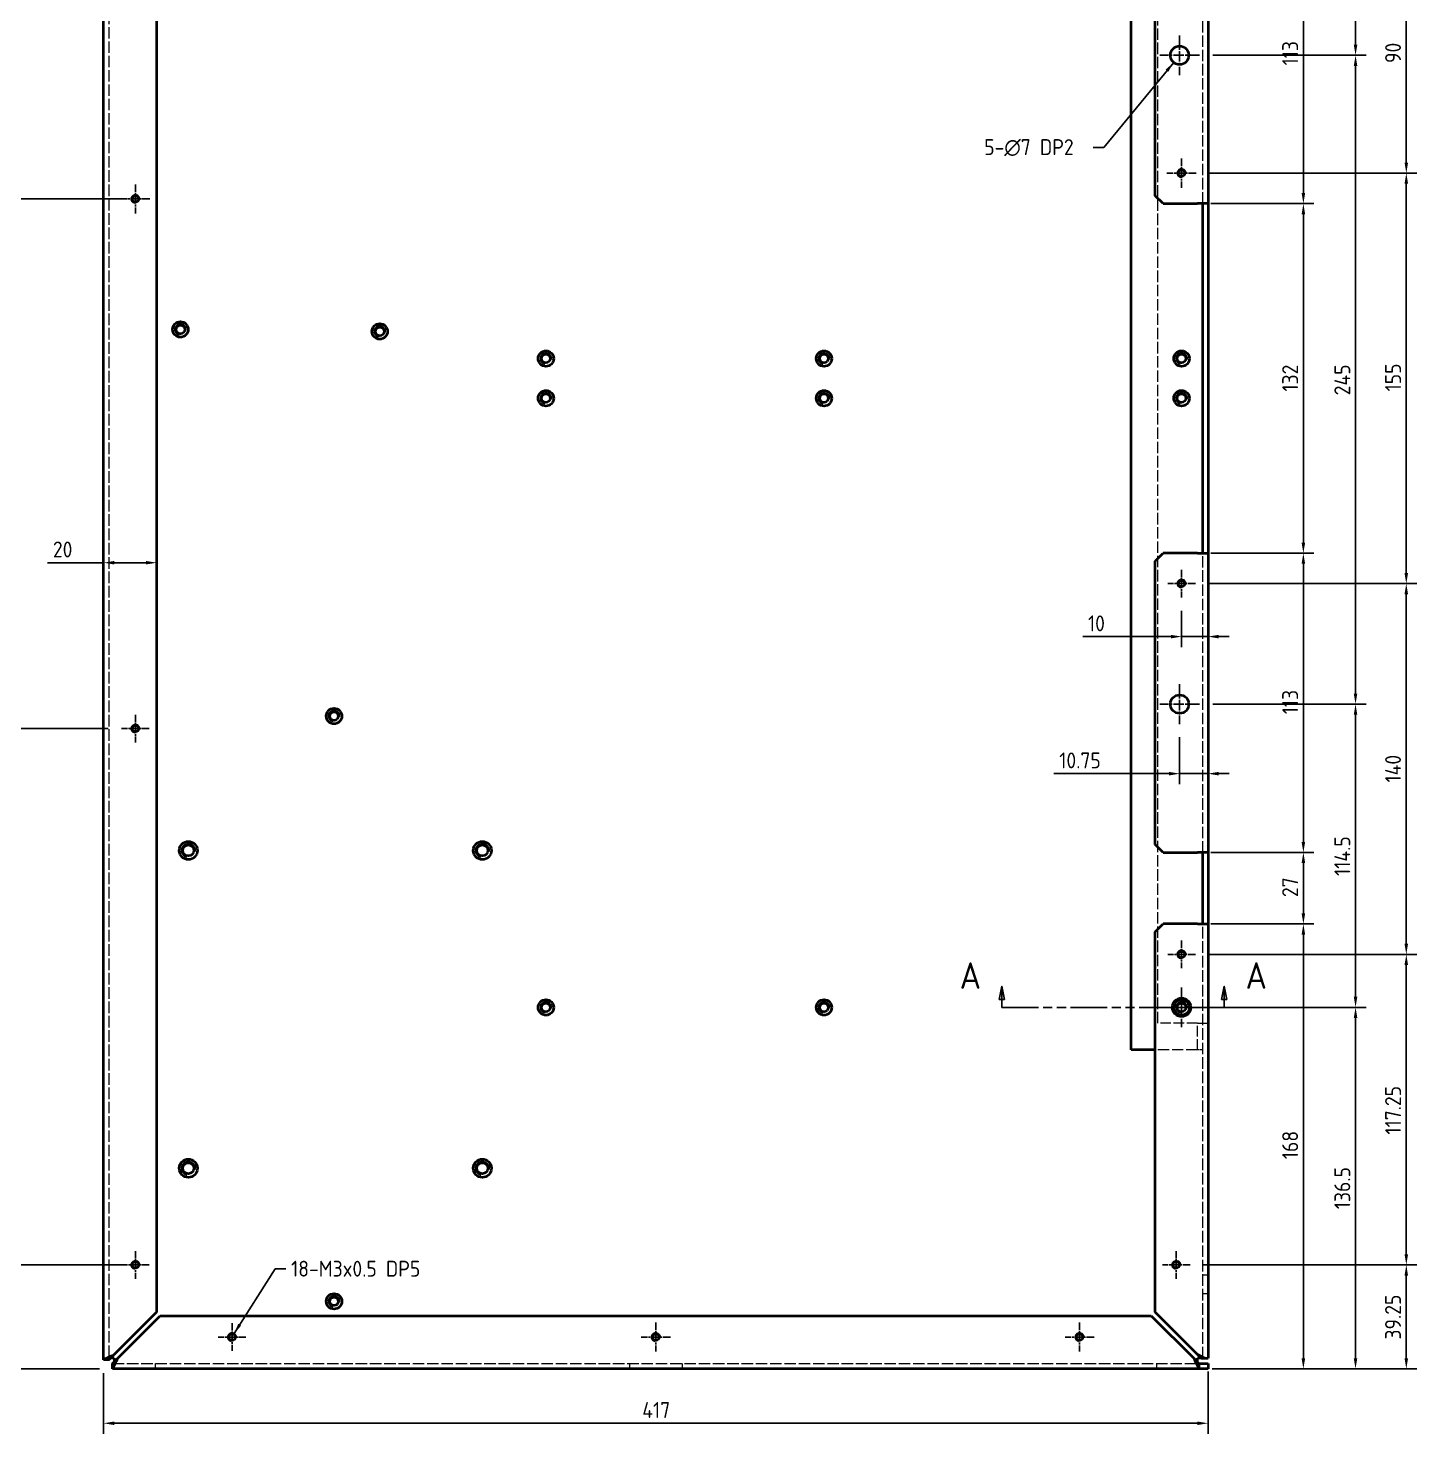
# Model space of a CAD drawing. Header units: millimetres. Extents: x 0 to 2378, y 0 to 1682.
# Drawn here: x 422 to 946, y 329 to 860 of the extents above; entities that cross this region are included whole.
import ezdxf

# ---------------------------------------------------------------- set-up
doc = ezdxf.new("R2010")
doc.units = ezdxf.units.MM
doc.header["$LTSCALE"] = 2
for name, pattern in [('CHAIN', [0.3543, 0.2362, -0.0295, 0.0591, -0.0295]), ('DASHED', [0.2067, 0.1654, -0.0413]), ('DOUBLE_DASH_CHAIN', [1.2403, 0.6614, -0.0827, 0.1654, -0.0827, 0.1654, -0.0827])]:
    doc.linetypes.add(name, pattern=pattern)
for name, color, linetype, lineweight in [('가려진 것(ISO)', 2, 'DASHED', 18), ('가시적인 것(ISO)', 3, 'Continuous', 40), ('가시적인 좁은 것(ISO)', 3, 'Continuous', 35), ('기호(ISO)', 5, 'Continuous', 25), ('단면선(ISO)', 7, 'CHAIN', 25), ('중심 표식(ISO)', 1, 'Continuous', 25), ('치수(ISO)', 2, 'Continuous', 25)]:
    doc.layers.add(name, color=color, linetype=linetype, lineweight=lineweight)
doc.styles.add('부품번호텍스트_PSTEK_POSCO', font='isocp.shx')
doc.styles.add('치수 텍스트_PSTEK_POSCO', font='isocp.shx')
doc.dimstyles.new('치수_PSTEK_POSCO', dxfattribs={"dimscale": 2, "dimtxt": 3, "dimasz": 2, "dimexe": 2, "dimexo": 2.5, "dimgap": 1, "dimtad": 1, "dimrnd": 1e-08, "dimdsep": 46, "dimtxsty": '치수 텍스트_PSTEK_POSCO', "dimcen": 0.09, "dimdle": 10, "dimclrd": 7, "dimclre": 7, "dimclrt": 2, "dimadec": 1, "dimazin": 2, "dimtfac": 1, "dimtmove": 0, "dimatfit": 3, "dimfxl": 0, "dimtolj": 1, "dimlwd": -1, "dimlwe": -1, "dimarcsym": 0})
doc.dimstyles.new('치수_PSTEK_POSCO$7', dxfattribs={"dimscale": 2, "dimtxt": 3, "dimasz": 2, "dimexe": 2, "dimexo": 2.5, "dimgap": 1, "dimtad": 1, "dimrnd": 1e-08, "dimdsep": 46, "dimtxsty": '치수 텍스트_PSTEK_POSCO', "dimcen": 0.09, "dimdle": 10, "dimclrd": 7, "dimclre": 7, "dimclrt": 2, "dimadec": 1, "dimazin": 2, "dimtfac": 1, "dimtmove": 0, "dimatfit": 3, "dimfxl": 0, "dimtolj": 1, "dimlwd": -1, "dimlwe": -1, "dimarcsym": 0})

# ---------------------------------------------------------------- blocks, each defined once
blk = doc.blocks.new('2dTransSection0')
at = {"layer": '단면선(ISO)', "linetype": 'Continuous'}
for p, q in [((394.83, 248.87), (394.33, 246.37)), ((394.83, 246.37), (394.83, 248.87)), ((395.33, 246.37), (394.83, 248.87)), ((436.8, 248.87), (436.3, 246.37)), ((436.8, 246.37), (436.8, 248.87)), ((437.3, 246.37), (436.8, 248.87)), ((394.33, 246.37), (395.33, 246.37)), ((394.83, 244.87), (394.83, 246.37)), ((394.83, 244.87), (397.93, 244.87)), ((433.69, 244.87), (436.8, 244.87)), ((436.3, 246.37), (437.3, 246.37)), ((436.8, 244.87), (436.8, 246.37))]:
    blk.add_line(p, q, dxfattribs=at)
at = {"layer": '단면선(ISO)', "linetype": 'DOUBLE_DASH_CHAIN', "ltscale": 5.222672}
blk.add_line((394.83, 244.87), (436.8, 244.87), dxfattribs=at)
at = {"layer": '단면선(ISO)', "linetype": 'Continuous', "flags": 128}
for points in [[(395.33, 246.37), (394.83, 248.87), (394.33, 246.37), (395.33, 246.37)], [(437.3, 246.37), (436.8, 248.87), (436.3, 246.37), (437.3, 246.37)]]:
    blk.add_lwpolyline(points, dxfattribs=at)
at = {"layer": '단면선(ISO)'}
for points in [[(395.33, 246.37), (394.83, 248.87), (394.33, 246.37), (395.33, 246.37)], [(437.3, 246.37), (436.8, 248.87), (436.3, 246.37), (437.3, 246.37)]]:
    blk.add_solid(points, dxfattribs=at)
at = {"layer": '단면선(ISO)', "char_height": 5, "attachment_point": 7, "style": '부품번호텍스트_PSTEK_POSCO'}
for insert in [(386.85, 248.37), (440.82, 248.37)]:
    blk.add_mtext('A', dxfattribs=dict(at, insert=insert))
blk = doc.blocks.new('*D26')
at = {"layer": 'Defpoints', "color": 0, "transparency": 16777216}
for p in [(416.75, 392.5), (462.47, 392.5), (453.88, 353.25)]:
    blk.add_point(p, dxfattribs=at)
at = {"layer": '치수(ISO)', "color": 7, "transparency": 16777216}
for p, q in [((457.47, 392.5), (412.75, 392.5)), ((416.75, 357.25), (416.75, 388.5)), ((448.88, 353.25), (412.75, 353.25))]:
    blk.add_line(p, q, dxfattribs=at)
for points in [[(416.08, 388.5), (417.42, 388.5), (416.75, 392.5)], [(416.08, 357.25), (417.42, 357.25), (416.75, 353.25)]]:
    blk.add_solid(points, dxfattribs=at)
at = {"layer": '치수(ISO)', "color": 2, "transparency": 16777216, "insert": (411.75, 364.32), "char_height": 6, "attachment_point": 4, "rotation": 90, "style": '치수 텍스트_PSTEK_POSCO'}
blk.add_mtext('\\A1;39.25', dxfattribs=at)
blk = doc.blocks.new('*D27')
at = {"layer": 'Defpoints', "color": 0, "transparency": 16777216}
for p in [(416.75, 595), (457.24, 595), (462.47, 392.5)]:
    blk.add_point(p, dxfattribs=at)
at = {"layer": '치수(ISO)', "color": 7, "transparency": 16777216}
for p, q in [((452.24, 595), (412.75, 595)), ((416.75, 396.5), (416.75, 591)), ((457.47, 392.5), (412.75, 392.5))]:
    blk.add_line(p, q, dxfattribs=at)
for points in [[(416.08, 591), (417.42, 591), (416.75, 595)], [(416.08, 396.5), (417.42, 396.5), (416.75, 392.5)]]:
    blk.add_solid(points, dxfattribs=at)
at = {"layer": '치수(ISO)', "color": 2, "transparency": 16777216, "insert": (411.75, 485.16), "char_height": 6, "attachment_point": 4, "rotation": 90, "style": '치수 텍스트_PSTEK_POSCO'}
blk.add_mtext('\\A1;202.5', dxfattribs=at)
blk = doc.blocks.new('*D28')
at = {"layer": 'Defpoints', "color": 0, "transparency": 16777216}
for p in [(416.75, 795), (462.47, 795), (457.24, 595)]:
    blk.add_point(p, dxfattribs=at)
at = {"layer": '치수(ISO)', "color": 7, "transparency": 16777216}
for p, q in [((457.47, 795), (412.75, 795)), ((416.75, 599), (416.75, 791)), ((452.24, 595), (412.75, 595))]:
    blk.add_line(p, q, dxfattribs=at)
for points in [[(416.08, 791), (417.42, 791), (416.75, 795)], [(416.08, 599), (417.42, 599), (416.75, 595)]]:
    blk.add_solid(points, dxfattribs=at)
at = {"layer": '치수(ISO)', "color": 2, "transparency": 16777216, "insert": (411.75, 689.54), "char_height": 6, "attachment_point": 4, "rotation": 90, "style": '치수 텍스트_PSTEK_POSCO'}
blk.add_mtext('\\A1;200', dxfattribs=at)
blk = doc.blocks.new('*D29')
at = {"layer": 'Defpoints', "color": 0, "transparency": 16777216}
for p in [(416.75, 995), (456.97, 995), (462.47, 795)]:
    blk.add_point(p, dxfattribs=at)
at = {"layer": '치수(ISO)', "color": 7, "transparency": 16777216}
for p, q in [((451.97, 995), (412.75, 995)), ((416.75, 799), (416.75, 991)), ((457.47, 795), (412.75, 795))]:
    blk.add_line(p, q, dxfattribs=at)
for points in [[(416.08, 991), (417.42, 991), (416.75, 995)], [(416.08, 799), (417.42, 799), (416.75, 795)]]:
    blk.add_solid(points, dxfattribs=at)
at = {"layer": '치수(ISO)', "color": 2, "transparency": 16777216, "insert": (411.75, 889.54), "char_height": 6, "attachment_point": 4, "rotation": 90, "style": '치수 텍스트_PSTEK_POSCO'}
blk.add_mtext('\\A1;200', dxfattribs=at)
blk = doc.blocks.new('*D40')
at = {"layer": 'Defpoints', "color": 0, "transparency": 16777216}
for p in [(863.47, 906.25), (903.47, 906.25), (863.47, 793.25)]:
    blk.add_point(p, dxfattribs=at)
at = {"layer": '치수(ISO)', "color": 7, "transparency": 16777216}
for p, q in [((868.47, 906.25), (907.47, 906.25)), ((903.47, 797.25), (903.47, 902.25)), ((868.47, 793.25), (907.47, 793.25))]:
    blk.add_line(p, q, dxfattribs=at)
for points in [[(902.8, 902.25), (904.14, 902.25), (903.47, 906.25)], [(902.8, 797.25), (904.14, 797.25), (903.47, 793.25)]]:
    blk.add_solid(points, dxfattribs=at)
at = {"layer": '치수(ISO)', "color": 2, "transparency": 16777216, "insert": (898.47, 845.44), "char_height": 6, "attachment_point": 4, "rotation": 90, "style": '치수 텍스트_PSTEK_POSCO'}
blk.add_mtext('\\A1;113', dxfattribs=at)
blk = doc.blocks.new('*D41')
at = {"layer": 'Defpoints', "color": 0, "transparency": 16777216}
for p in [(863.47, 793.25), (903.47, 793.25), (863.47, 661.25)]:
    blk.add_point(p, dxfattribs=at)
at = {"layer": '치수(ISO)', "color": 7, "transparency": 16777216}
for p, q in [((868.47, 793.25), (907.47, 793.25)), ((903.47, 665.25), (903.47, 789.25)), ((868.47, 661.25), (907.47, 661.25))]:
    blk.add_line(p, q, dxfattribs=at)
for points in [[(902.8, 789.25), (904.14, 789.25), (903.47, 793.25)], [(902.8, 665.25), (904.14, 665.25), (903.47, 661.25)]]:
    blk.add_solid(points, dxfattribs=at)
at = {"layer": '치수(ISO)', "color": 2, "transparency": 16777216, "insert": (898.47, 722.28), "char_height": 6, "attachment_point": 4, "rotation": 90, "style": '치수 텍스트_PSTEK_POSCO'}
blk.add_mtext('\\A1;132', dxfattribs=at)
blk = doc.blocks.new('*D42')
at = {"layer": 'Defpoints', "color": 0, "transparency": 16777216}
for p in [(863.47, 661.25), (903.47, 661.25), (863.47, 548.25)]:
    blk.add_point(p, dxfattribs=at)
at = {"layer": '치수(ISO)', "color": 7, "transparency": 16777216}
for p, q in [((868.47, 661.25), (907.47, 661.25)), ((903.47, 552.25), (903.47, 657.25)), ((868.47, 548.25), (907.47, 548.25))]:
    blk.add_line(p, q, dxfattribs=at)
for points in [[(902.8, 657.25), (904.14, 657.25), (903.47, 661.25)], [(902.8, 552.25), (904.14, 552.25), (903.47, 548.25)]]:
    blk.add_solid(points, dxfattribs=at)
at = {"layer": '치수(ISO)', "color": 2, "transparency": 16777216, "insert": (898.47, 600.44), "char_height": 6, "attachment_point": 4, "rotation": 90, "style": '치수 텍스트_PSTEK_POSCO'}
blk.add_mtext('\\A1;113', dxfattribs=at)
blk = doc.blocks.new('*D43')
at = {"layer": 'Defpoints', "color": 0, "transparency": 16777216}
for p in [(863.47, 548.25), (903.47, 548.25), (863.47, 521.25)]:
    blk.add_point(p, dxfattribs=at)
at = {"layer": '치수(ISO)', "color": 7, "transparency": 16777216}
for p, q in [((868.47, 548.25), (907.47, 548.25)), ((903.47, 525.25), (903.47, 544.25)), ((868.47, 521.25), (907.47, 521.25))]:
    blk.add_line(p, q, dxfattribs=at)
for points in [[(902.8, 544.25), (904.14, 544.25), (903.47, 548.25)], [(902.8, 525.25), (904.14, 525.25), (903.47, 521.25)]]:
    blk.add_solid(points, dxfattribs=at)
at = {"layer": '치수(ISO)', "color": 2, "transparency": 16777216, "insert": (898.47, 531.39), "char_height": 6, "attachment_point": 4, "rotation": 90, "style": '치수 텍스트_PSTEK_POSCO'}
blk.add_mtext('\\A1;27', dxfattribs=at)
blk = doc.blocks.new('*D44')
at = {"layer": 'Defpoints', "color": 0, "transparency": 16777216}
for p in [(863.47, 521.25), (903.47, 521.25), (864.06, 353.25)]:
    blk.add_point(p, dxfattribs=at)
at = {"layer": '치수(ISO)', "color": 7, "transparency": 16777216}
for p, q in [((868.47, 521.25), (907.47, 521.25)), ((903.47, 357.25), (903.47, 517.25)), ((869.06, 353.25), (907.47, 353.25))]:
    blk.add_line(p, q, dxfattribs=at)
for points in [[(902.8, 517.25), (904.14, 517.25), (903.47, 521.25)], [(902.8, 357.25), (904.14, 357.25), (903.47, 353.25)]]:
    blk.add_solid(points, dxfattribs=at)
at = {"layer": '치수(ISO)', "color": 2, "transparency": 16777216, "insert": (898.47, 432.43), "char_height": 6, "attachment_point": 4, "rotation": 90, "style": '치수 텍스트_PSTEK_POSCO'}
blk.add_mtext('\\A1;168', dxfattribs=at)
blk = doc.blocks.new('*D47')
at = {"layer": 'Defpoints', "color": 0, "transparency": 16777216}
for p in [(864.22, 1094.25), (923.17, 1094.25), (864.22, 849.25)]:
    blk.add_point(p, dxfattribs=at)
at = {"layer": '치수(ISO)', "color": 7, "transparency": 16777216}
for p, q in [((869.22, 1094.25), (927.17, 1094.25)), ((923.17, 853.25), (923.17, 1090.25)), ((869.22, 849.25), (927.17, 849.25))]:
    blk.add_line(p, q, dxfattribs=at)
for points in [[(922.5, 1090.25), (923.83, 1090.25), (923.17, 1094.25)], [(922.5, 853.25), (923.83, 853.25), (923.17, 849.25)]]:
    blk.add_solid(points, dxfattribs=at)
at = {"layer": '치수(ISO)', "color": 2, "transparency": 16777216, "insert": (918.17, 965.86), "char_height": 6, "attachment_point": 4, "rotation": 90, "style": '치수 텍스트_PSTEK_POSCO'}
blk.add_mtext('\\A1;245', dxfattribs=at)
blk = doc.blocks.new('*D48')
at = {"layer": 'Defpoints', "color": 0, "transparency": 16777216}
for p in [(864.22, 849.25), (923.17, 849.25), (864.22, 604.25)]:
    blk.add_point(p, dxfattribs=at)
at = {"layer": '치수(ISO)', "color": 7, "transparency": 16777216}
for p, q in [((869.22, 849.25), (927.17, 849.25)), ((923.17, 608.25), (923.17, 845.25)), ((869.22, 604.25), (927.17, 604.25))]:
    blk.add_line(p, q, dxfattribs=at)
for points in [[(922.5, 845.25), (923.83, 845.25), (923.17, 849.25)], [(922.5, 608.25), (923.83, 608.25), (923.17, 604.25)]]:
    blk.add_solid(points, dxfattribs=at)
at = {"layer": '치수(ISO)', "color": 2, "transparency": 16777216, "insert": (918.17, 720.86), "char_height": 6, "attachment_point": 4, "rotation": 90, "style": '치수 텍스트_PSTEK_POSCO'}
blk.add_mtext('\\A1;245', dxfattribs=at)
blk = doc.blocks.new('*D49')
at = {"layer": 'Defpoints', "color": 0, "transparency": 16777216}
for p in [(864.22, 604.25), (923.17, 604.25), (857.47, 489.75)]:
    blk.add_point(p, dxfattribs=at)
at = {"layer": '치수(ISO)', "color": 7, "transparency": 16777216}
for p, q in [((869.22, 604.25), (927.17, 604.25)), ((923.17, 493.75), (923.17, 600.25)), ((862.47, 489.75), (927.17, 489.75))]:
    blk.add_line(p, q, dxfattribs=at)
for points in [[(922.5, 600.25), (923.83, 600.25), (923.17, 604.25)], [(922.5, 493.75), (923.83, 493.75), (923.17, 489.75)]]:
    blk.add_solid(points, dxfattribs=at)
at = {"layer": '치수(ISO)', "color": 2, "transparency": 16777216, "insert": (918.17, 539.39), "char_height": 6, "attachment_point": 4, "rotation": 90, "style": '치수 텍스트_PSTEK_POSCO'}
blk.add_mtext('\\A1;114.5', dxfattribs=at)
blk = doc.blocks.new('*D50')
at = {"layer": 'Defpoints', "color": 0, "transparency": 16777216}
for p in [(857.47, 489.75), (923.17, 489.75), (864.06, 353.25)]:
    blk.add_point(p, dxfattribs=at)
at = {"layer": '치수(ISO)', "color": 7, "transparency": 16777216}
for p, q in [((862.47, 489.75), (927.17, 489.75)), ((923.17, 357.25), (923.17, 485.75)), ((869.06, 353.25), (927.17, 353.25))]:
    blk.add_line(p, q, dxfattribs=at)
for points in [[(922.5, 485.75), (923.83, 485.75), (923.17, 489.75)], [(922.5, 357.25), (923.83, 357.25), (923.17, 353.25)]]:
    blk.add_solid(points, dxfattribs=at)
at = {"layer": '치수(ISO)', "color": 2, "transparency": 16777216, "insert": (918.17, 413.55), "char_height": 6, "attachment_point": 4, "rotation": 90, "style": '치수 텍스트_PSTEK_POSCO'}
blk.add_mtext('\\A1;136.5', dxfattribs=at)
blk = doc.blocks.new('*D54')
at = {"layer": 'Defpoints', "color": 0, "transparency": 16777216}
for p in [(862.97, 894.75), (942.33, 894.75), (862.97, 804.75)]:
    blk.add_point(p, dxfattribs=at)
at = {"layer": '치수(ISO)', "color": 7, "transparency": 16777216}
for p, q in [((867.97, 894.75), (946.33, 894.75)), ((942.33, 808.75), (942.33, 890.75)), ((867.97, 804.75), (946.33, 804.75))]:
    blk.add_line(p, q, dxfattribs=at)
for points in [[(941.66, 890.75), (942.99, 890.75), (942.33, 894.75)], [(941.66, 808.75), (942.99, 808.75), (942.33, 804.75)]]:
    blk.add_solid(points, dxfattribs=at)
at = {"layer": '치수(ISO)', "color": 2, "transparency": 16777216, "insert": (937.33, 846.34), "char_height": 6, "attachment_point": 4, "rotation": 90, "style": '치수 텍스트_PSTEK_POSCO'}
blk.add_mtext('\\A1;90', dxfattribs=at)
blk = doc.blocks.new('*D55')
at = {"layer": 'Defpoints', "color": 0, "transparency": 16777216}
for p in [(862.97, 804.75), (942.33, 804.75), (862.7, 649.75)]:
    blk.add_point(p, dxfattribs=at)
at = {"layer": '치수(ISO)', "color": 7, "transparency": 16777216}
for p, q in [((867.97, 804.75), (946.33, 804.75)), ((942.33, 653.75), (942.33, 800.75)), ((867.7, 649.75), (946.33, 649.75))]:
    blk.add_line(p, q, dxfattribs=at)
for points in [[(941.66, 800.75), (942.99, 800.75), (942.33, 804.75)], [(941.66, 653.75), (942.99, 653.75), (942.33, 649.75)]]:
    blk.add_solid(points, dxfattribs=at)
at = {"layer": '치수(ISO)', "color": 2, "transparency": 16777216, "insert": (937.33, 722.34), "char_height": 6, "attachment_point": 4, "rotation": 90, "style": '치수 텍스트_PSTEK_POSCO'}
blk.add_mtext('\\A1;155', dxfattribs=at)
blk = doc.blocks.new('*D56')
at = {"layer": 'Defpoints', "color": 0, "transparency": 16777216}
for p in [(862.7, 649.75), (942.33, 649.75), (862.7, 509.75)]:
    blk.add_point(p, dxfattribs=at)
at = {"layer": '치수(ISO)', "color": 7, "transparency": 16777216}
for p, q in [((867.7, 649.75), (946.33, 649.75)), ((942.33, 513.75), (942.33, 645.75)), ((867.7, 509.75), (946.33, 509.75))]:
    blk.add_line(p, q, dxfattribs=at)
for points in [[(941.66, 645.75), (942.99, 645.75), (942.33, 649.75)], [(941.66, 513.75), (942.99, 513.75), (942.33, 509.75)]]:
    blk.add_solid(points, dxfattribs=at)
at = {"layer": '치수(ISO)', "color": 2, "transparency": 16777216, "insert": (937.33, 574.66), "char_height": 6, "attachment_point": 4, "rotation": 90, "style": '치수 텍스트_PSTEK_POSCO'}
blk.add_mtext('\\A1;140', dxfattribs=at)
blk = doc.blocks.new('*D57')
at = {"layer": 'Defpoints', "color": 0, "transparency": 16777216}
for p in [(862.7, 509.75), (942.33, 509.75), (860.7, 392.5)]:
    blk.add_point(p, dxfattribs=at)
at = {"layer": '치수(ISO)', "color": 7, "transparency": 16777216}
for p, q in [((867.7, 509.75), (946.33, 509.75)), ((942.33, 396.5), (942.33, 505.75)), ((865.7, 392.5), (946.33, 392.5))]:
    blk.add_line(p, q, dxfattribs=at)
for points in [[(941.66, 505.75), (942.99, 505.75), (942.33, 509.75)], [(941.66, 396.5), (942.99, 396.5), (942.33, 392.5)]]:
    blk.add_solid(points, dxfattribs=at)
at = {"layer": '치수(ISO)', "color": 2, "transparency": 16777216, "insert": (937.33, 441.72), "char_height": 6, "attachment_point": 4, "rotation": 90, "style": '치수 텍스트_PSTEK_POSCO'}
blk.add_mtext('\\A1;117.25', dxfattribs=at)
blk = doc.blocks.new('*D58')
at = {"layer": 'Defpoints', "color": 0, "transparency": 16777216}
for p in [(860.7, 392.5), (942.33, 392.5), (864.06, 353.25)]:
    blk.add_point(p, dxfattribs=at)
at = {"layer": '치수(ISO)', "color": 7, "transparency": 16777216}
for p, q in [((865.7, 392.5), (946.33, 392.5)), ((942.33, 357.25), (942.33, 388.5)), ((869.06, 353.25), (946.33, 353.25))]:
    blk.add_line(p, q, dxfattribs=at)
for points in [[(941.66, 388.5), (942.99, 388.5), (942.33, 392.5)], [(941.66, 357.25), (942.99, 357.25), (942.33, 353.25)]]:
    blk.add_solid(points, dxfattribs=at)
at = {"layer": '치수(ISO)', "color": 2, "transparency": 16777216, "insert": (937.32, 364.32), "char_height": 6, "attachment_point": 4, "rotation": 90, "style": '치수 텍스트_PSTEK_POSCO'}
blk.add_mtext('\\A1;39.25', dxfattribs=at)
blk = doc.blocks.new('*D59')
at = {"layer": 'Defpoints', "color": 0, "transparency": 16777216}
for p in [(450.47, 659.52), (470.47, 659.52), (470.47, 657.65)]:
    blk.add_point(p, dxfattribs=at)
at = {"layer": '치수(ISO)', "color": 7, "transparency": 16777216}
for p, q in [((450.47, 657.65), (429.32, 657.65)), ((466.47, 657.65), (454.47, 657.65))]:
    blk.add_line(p, q, dxfattribs=at)
for points in [[(454.47, 658.32), (454.47, 656.99), (450.47, 657.65)], [(466.47, 658.32), (466.47, 656.99), (470.47, 657.65)]]:
    blk.add_solid(points, dxfattribs=at)
at = {"layer": '치수(ISO)', "color": 2, "transparency": 16777216, "insert": (431.32, 662.65), "char_height": 6, "attachment_point": 4, "style": '치수 텍스트_PSTEK_POSCO'}
blk.add_mtext('\\A1;20', dxfattribs=at)
blk = doc.blocks.new('*D60')
at = {"layer": 'Defpoints', "color": 0, "transparency": 16777216}
for p in [(856.72, 596.75), (867.47, 578), (867.47, 572.64)]:
    blk.add_point(p, dxfattribs=at)
at = {"layer": '치수(ISO)', "color": 7, "transparency": 16777216}
for p, q in [((856.72, 591.75), (856.72, 574)), ((852.72, 578), (809.3, 578)), ((867.47, 578), (856.72, 578)), ((871.47, 578), (875.47, 578))]:
    blk.add_line(p, q, dxfattribs=at)
for points in [[(852.72, 578.67), (852.72, 577.33), (856.72, 578)], [(871.47, 578.67), (871.47, 577.33), (867.47, 578)]]:
    blk.add_solid(points, dxfattribs=at)
at = {"layer": '치수(ISO)', "color": 2, "transparency": 16777216, "insert": (811.3, 583), "char_height": 6, "attachment_point": 4, "style": '치수 텍스트_PSTEK_POSCO'}
blk.add_mtext('\\A1;10.75', dxfattribs=at)
blk = doc.blocks.new('*D61')
at = {"layer": 'Defpoints', "color": 0, "transparency": 16777216}
for p in [(857.47, 644.52), (867.47, 629.75), (867.47, 626.31)]:
    blk.add_point(p, dxfattribs=at)
at = {"layer": '치수(ISO)', "color": 7, "transparency": 16777216}
for p, q in [((857.47, 639.52), (857.47, 625.75)), ((853.47, 629.75), (820.14, 629.75)), ((867.47, 629.75), (857.47, 629.75)), ((871.47, 629.75), (875.47, 629.75))]:
    blk.add_line(p, q, dxfattribs=at)
for points in [[(853.47, 630.41), (853.47, 629.08), (857.47, 629.75)], [(871.47, 630.41), (871.47, 629.08), (867.47, 629.75)]]:
    blk.add_solid(points, dxfattribs=at)
at = {"layer": '치수(ISO)', "color": 2, "transparency": 16777216, "insert": (822.14, 634.75), "char_height": 6, "attachment_point": 4, "style": '치수 텍스트_PSTEK_POSCO'}
blk.add_mtext('\\A1;10', dxfattribs=at)
blk = doc.blocks.new('*D118')
at = {"layer": 'Defpoints', "color": 0, "transparency": 16777216}
for p in [(453.88, 1236.75), (390.78, 353.25), (453.88, 353.25)]:
    blk.add_point(p, dxfattribs=at)
at = {"layer": '치수(ISO)', "color": 7, "transparency": 16777216}
for p, q in [((448.88, 1236.75), (386.78, 1236.75)), ((390.78, 1232.75), (390.78, 357.25)), ((448.88, 353.25), (386.78, 353.25))]:
    blk.add_line(p, q, dxfattribs=at)
for points in [[(390.11, 1232.75), (391.44, 1232.75), (390.78, 1236.75)], [(390.11, 357.25), (391.44, 357.25), (390.78, 353.25)]]:
    blk.add_solid(points, dxfattribs=at)
at = {"layer": '치수(ISO)', "color": 2, "transparency": 16777216, "insert": (385.78, 786.47), "char_height": 6, "attachment_point": 4, "rotation": 90, "style": '치수 텍스트_PSTEK_POSCO'}
blk.add_mtext('\\A1;883.5', dxfattribs=at)
blk = doc.blocks.new('*D119')
at = {"layer": 'Defpoints', "color": 0, "transparency": 16777216}
for p in [(450.47, 356.66), (867.47, 357.25), (867.47, 332.7)]:
    blk.add_point(p, dxfattribs=at)
at = {"layer": '치수(ISO)', "color": 7, "transparency": 16777216}
for p, q in [((450.47, 351.66), (450.47, 328.7)), ((867.47, 352.25), (867.47, 328.7)), ((454.47, 332.7), (863.47, 332.7))]:
    blk.add_line(p, q, dxfattribs=at)
for points in [[(454.47, 333.36), (454.47, 332.03), (450.47, 332.7)], [(863.47, 333.36), (863.47, 332.03), (867.47, 332.7)]]:
    blk.add_solid(points, dxfattribs=at)
at = {"layer": '치수(ISO)', "color": 2, "transparency": 16777216, "insert": (653.87, 337.7), "char_height": 6, "attachment_point": 4, "style": '치수 텍스트_PSTEK_POSCO'}
blk.add_mtext('\\A1;417', dxfattribs=at)

msp = doc.modelspace()

# ---------------------------------------------------------------- linework, layer by layer
at = {"layer": '가려진 것(ISO)', "ltscale": 13.090355}
msp.add_line((452.47, 1233.331), (452.47, 356.659), dxfattribs=at)
at = {"layer": '가려진 것(ISO)', "ltscale": 13.019722}
msp.add_line((848.47, 483.745), (848.47, 1215.745), dxfattribs=at)
at = {"layer": '가려진 것(ISO)', "ltscale": 13.016334}
for p, q in [((865.47, 793.245), (865.47, 906.245)), ((865.47, 548.245), (865.47, 661.245))]:
    msp.add_line(p, q, dxfattribs=at)
at = {"layer": '가려진 것(ISO)', "ltscale": 13.223674}
msp.add_line((865.47, 357.245), (865.47, 521.245), dxfattribs=at)
at = {"layer": '가려진 것(ISO)', "ltscale": 12.094824}
for p, q in [((863.47, 483.745), (848.47, 483.745)), ((863.47, 473.745), (863.47, 483.745))]:
    msp.add_line(p, q, dxfattribs=at)
at = {"layer": '가려진 것(ISO)', "ltscale": 1.904597}
for p, q in [((863.47, 483.745), (865.47, 483.745)), ((865.47, 483.745), (867.47, 483.745)), ((865.47, 388.745), (867.47, 388.745)), ((865.47, 381.745), (867.47, 381.745)), ((452.47, 357.245), (450.47, 357.245)), ((454.47, 355.245), (454.47, 353.245)), ((469.97, 355.245), (469.97, 353.245)), ((648.97, 355.245), (648.97, 353.245)), ((668.97, 355.245), (668.97, 353.245)), ((847.97, 355.245), (847.97, 353.245)), ((863.47, 355.245), (863.47, 353.245))]:
    msp.add_line(p, q, dxfattribs=at)
at = {"layer": '가려진 것(ISO)', "ltscale": 12.901145}
msp.add_line((863.47, 473.745), (847.47, 473.745), dxfattribs=at)
at = {"layer": '가려진 것(ISO)', "ltscale": 2.991791}
msp.add_line((865.47, 473.745), (863.47, 473.745), dxfattribs=at)
at = {"layer": '가려진 것(ISO)', "ltscale": 1.495845}
for p, q in [((453.056, 357.245), (452.47, 357.245)), ((454.47, 355.831), (454.47, 355.245)), ((863.47, 355.245), (863.47, 355.831))]:
    msp.add_line(p, q, dxfattribs=at)
at = {"layer": '가려진 것(ISO)', "ltscale": 13.055139}
msp.add_line((453.884, 355.245), (864.056, 355.245), dxfattribs=at)
at = {"layer": '가시적인 것(ISO)'}
for p, q in [((450.47, 356.659), (450.47, 1233.331)), ((838.47, 473.745), (838.47, 1216.745)), ((470.47, 1215.331), (470.47, 374.659)), ((847.47, 796.245), (847.47, 903.245)), ((867.47, 906.245), (867.47, 793.245)), ((850.47, 793.245), (847.47, 796.245)), ((850.47, 793.245), (863.47, 793.245)), ((867.47, 793.245), (863.47, 793.245)), ((865.47, 661.245), (865.47, 793.245)), ((867.47, 793.245), (867.47, 661.245)), ((847.47, 658.245), (850.47, 661.245)), ((847.47, 551.245), (847.47, 658.245)), ((863.47, 661.245), (850.47, 661.245)), ((863.47, 661.245), (867.47, 661.245)), ((867.47, 661.245), (867.47, 548.245)), ((850.47, 548.245), (847.47, 551.245)), ((850.47, 548.245), (863.47, 548.245)), ((867.47, 548.245), (863.47, 548.245)), ((865.47, 521.245), (865.47, 548.245)), ((867.47, 548.245), (867.47, 521.245)), ((847.47, 518.245), (850.47, 521.245)), ((863.47, 521.245), (850.47, 521.245)), ((863.47, 521.245), (867.47, 521.245)), ((867.47, 521.245), (867.47, 357.245)), ((847.47, 374.659), (847.47, 518.245)), ((847.47, 473.745), (838.47, 473.745)), ((470.47, 374.659), (454.47, 358.659)), ((455.884, 357.245), (471.884, 373.245)), ((471.884, 373.245), (846.056, 373.245)), ((846.056, 373.245), (862.056, 357.245)), ((863.47, 358.659), (847.47, 374.659)), ((452.47, 356.659), (450.47, 356.659)), ((452.47, 356.659), (454.47, 358.659)), ((454.47, 357.245), (453.056, 357.245)), ((453.884, 355.245), (455.884, 357.245)), ((454.47, 357.245), (454.47, 355.831)), ((862.056, 357.245), (864.056, 355.245)), ((864.884, 357.245), (863.47, 358.659)), ((864.884, 357.245), (863.47, 357.245)), ((863.47, 355.831), (863.47, 357.245)), ((866.299, 357.245), (867.47, 357.245)), ((453.884, 353.245), (453.884, 355.245)), ((864.056, 353.245), (453.884, 353.245)), ((864.056, 355.245), (867.47, 355.245)), ((867.47, 353.245), (864.056, 353.245)), ((867.47, 355.245), (867.47, 353.245))]:
    msp.add_line(p, q, dxfattribs=at)
for centre, radius in [((856.72, 849.245), 3.5), ((857.47, 804.745), 1.23), ((462.47, 794.995), 1.23), ((479.47, 745.745), 2.95), ((479.47, 745.745), 1.621), ((554.72, 744.995), 2.95), ((554.72, 744.995), 1.621), ((617.47, 734.745), 2.95), ((617.47, 734.745), 1.621), ((722.47, 734.745), 2.95), ((722.47, 734.745), 1.621), ((857.47, 734.745), 2.95), ((857.47, 734.745), 1.621), ((617.47, 719.745), 2.95), ((722.47, 719.745), 2.95), ((857.47, 719.745), 2.95), ((617.47, 719.745), 1.621), ((722.47, 719.745), 1.621), ((857.47, 719.745), 1.621), ((857.47, 649.745), 1.23), ((856.72, 604.245), 3.5), ((537.47, 599.745), 2.95), ((537.47, 599.745), 1.621), ((462.47, 594.995), 1.23), ((482.47, 548.995), 3.45), ((593.47, 548.995), 3.45), ((482.47, 548.995), 2.067), ((593.47, 548.995), 2.067), ((857.47, 509.745), 1.23), ((617.47, 489.745), 2.95), ((617.47, 489.745), 1.621), ((722.47, 489.745), 2.95), ((722.47, 489.745), 1.621), ((857.47, 489.745), 3.5), ((857.47, 489.745), 2.95), ((857.47, 489.745), 1.621), ((482.47, 428.995), 3.45), ((482.47, 428.995), 2.067), ((593.47, 428.995), 3.45), ((593.47, 428.995), 2.067), ((462.47, 392.495), 1.23), ((855.47, 392.495), 1.23), ((537.47, 378.745), 2.95), ((537.47, 378.745), 1.621), ((498.97, 365.245), 1.23), ((658.97, 365.245), 1.23), ((818.97, 365.245), 1.23)]:
    msp.add_circle(centre, radius, dxfattribs=at)
for points, knots in [([(454.47, 358.659), (453.215, 358.032), (451.976, 357.412), (451.237, 357.043), (450.743, 356.796), (450.579, 356.714), (450.47, 356.659)], [-1.5707963, -1.5707963, -1.5707963, -1.5707963, -0.629655, -0.629655, -0.629655, 0, 0, 0, 0]), ([(453.884, 353.245), (454.011, 353.497), (454.2, 353.875), (454.707, 354.89), (455.046, 355.568), (455.465, 356.406), (455.884, 357.245)], [0, 0, 0, 0, 0.9411413, 0.9411413, 0.9411413, 1.5707963, 1.5707963, 1.5707963, 1.5707963]), ([(862.056, 357.245), (862.683, 355.99), (863.303, 354.751), (863.673, 354.012), (863.92, 353.518), (864.002, 353.354), (864.056, 353.245)], [-1.5707963, -1.5707963, -1.5707963, -1.5707963, -0.629655, -0.629655, -0.629655, 0, 0, 0, 0]), ([(864.884, 357.245), (865.12, 357.245), (865.356, 357.245), (865.827, 357.245), (866.063, 357.245), (866.299, 357.245)], [0, 0, 0, 0, 0.1, 0.1, 0.2, 0.2, 0.2, 0.2])]:
    msp.add_open_spline(points, degree=3, knots=knots, dxfattribs=at)
for points in [[(866.299, 357.245), (865.558, 357.615), (864.517, 358.136), (863.47, 358.659)], [(864.056, 355.245), (864.056, 354.578), (864.056, 353.912), (864.056, 353.245)]]:
    msp.add_open_spline(points, degree=3, dxfattribs=at)
at = {"layer": '가시적인 좁은 것(ISO)'}
for centre, radius in [((857.47, 804.745), 1.5), ((462.47, 794.995), 1.5), ((479.47, 745.745), 2), ((554.72, 744.995), 2), ((617.47, 734.745), 2), ((722.47, 734.745), 2), ((857.47, 734.745), 2), ((617.47, 719.745), 2), ((722.47, 719.745), 2), ((857.47, 719.745), 2), ((857.47, 649.745), 1.5), ((537.47, 599.745), 2), ((462.47, 594.995), 1.5), ((482.47, 548.995), 2.5), ((593.47, 548.995), 2.5), ((857.47, 509.745), 1.5), ((617.47, 489.745), 2), ((722.47, 489.745), 2), ((857.47, 489.745), 2), ((482.47, 428.995), 2.5), ((593.47, 428.995), 2.5), ((462.47, 392.495), 1.5), ((855.47, 392.495), 1.5), ((537.47, 378.745), 2), ((498.97, 365.245), 1.5), ((658.97, 365.245), 1.5), ((818.97, 365.245), 1.5)]:
    msp.add_arc(centre, radius, 350, 260, dxfattribs=at)
at = {"layer": '중심 표식(ISO)', "linetype": 'CHAIN', "ltscale": 8.333956}
for p, q in [((856.72, 856.745), (856.72, 841.745)), ((864.22, 849.245), (849.22, 849.245)), ((856.72, 611.745), (856.72, 596.745)), ((864.22, 604.245), (849.22, 604.245)), ((857.47, 497.245), (857.47, 482.245)), ((864.97, 489.745), (849.97, 489.745))]:
    msp.add_line(p, q, dxfattribs=at)
at = {"layer": '중심 표식(ISO)', "linetype": 'CHAIN', "ltscale": 6.111541}
for p, q in [((857.47, 810.245), (857.47, 799.245)), ((862.97, 804.745), (851.97, 804.745)), ((462.47, 800.495), (462.47, 789.495)), ((467.97, 794.995), (456.97, 794.995)), ((658.97, 370.745), (658.97, 359.745)), ((818.97, 370.745), (818.97, 359.745)), ((664.47, 365.245), (653.47, 365.245)), ((824.47, 365.245), (813.47, 365.245))]:
    msp.add_line(p, q, dxfattribs=at)
at = {"layer": '중심 표식(ISO)', "linetype": 'CHAIN', "ltscale": 5.810959}
for p, q in [((857.47, 654.975), (857.47, 644.516)), ((862.7, 649.745), (852.241, 649.745)), ((462.47, 600.225), (462.47, 589.766)), ((467.7, 594.995), (457.241, 594.995)), ((857.47, 514.975), (857.47, 504.516)), ((862.7, 509.745), (852.241, 509.745)), ((462.47, 397.725), (462.47, 387.266)), ((855.47, 397.725), (855.47, 387.266)), ((467.7, 392.495), (457.241, 392.495)), ((860.7, 392.495), (850.241, 392.495)), ((498.97, 370.475), (498.97, 360.016)), ((504.2, 365.245), (493.741, 365.245))]:
    msp.add_line(p, q, dxfattribs=at)

# ---------------------------------------------------------------- block references
at = {"layer": '단면선(ISO)', "xscale": 2, "yscale": 2, "zscale": 2}
msp.add_blockref('2dTransSection0', (0, 0), dxfattribs=at)

# ---------------------------------------------------------------- texts
at = {"layer": '기호(ISO)', "color": 2, "char_height": 6, "attachment_point": 4, "line_spacing_factor": 0.525, "style": '치수 텍스트_PSTEK_POSCO'}
for s, insert, width in [('{5-\\fAIGDT|b0|i0;\\H6.0000;n\\fisocp|b0|i0;\\H6.0000;7 DP2}', (782.962, 814.394), 39.12803), ('{18-M3x0.5 DP5}', (521.26, 391.067), 57.92754)]:
    msp.add_mtext(s, dxfattribs=dict(at, insert=insert, width=width))

# ---------------------------------------------------------------- dimensions: what is measured, and where the dimension line sits
at = {"layer": '치수(ISO)', "color": 7}
for base, p1, p2, angle, override, picture, middle in [((390.777, 353.245), (453.884, 1236.745), (453.884, 353.245), 270, {"dimdec": 2, "dimtp": 0, "dimtm": 0, "dimtdec": 2, "dimtofl": 0, "dimatfit": 1}, '*D118', (390.777, 794.995)), ((923.168, 1094.245), (864.22, 849.245), (864.22, 1094.245), 90, {"dimdec": 2, "dimtp": 0, "dimtm": 0, "dimtdec": 2, "dimtofl": 0, "dimatfit": 1}, '*D47', (923.168, 971.765)), ((416.75, 994.995), (462.47, 794.995), (456.97, 994.995), 90, {"dimdec": 2, "dimtp": 0, "dimtm": 0, "dimtdec": 2, "dimtofl": 0, "dimatfit": 1}, '*D29', (416.75, 895.015)), ((903.47, 906.245), (863.47, 793.245), (863.47, 906.245), 90, {"dimdec": 2, "dimtp": 0, "dimtm": 0, "dimtdec": 2, "dimtofl": 0, "dimatfit": 1}, '*D40', (903.47, 849.765)), ((942.326, 894.745), (862.97, 804.745), (862.97, 894.745), 90, {"dimdec": 2, "dimtp": 0, "dimtm": 0, "dimtdec": 2, "dimtofl": 0, "dimatfit": 1}, '*D54', (942.326, 849.765)), ((923.168, 849.245), (864.22, 604.245), (864.22, 849.245), 90, {"dimdec": 2, "dimtp": 0, "dimtm": 0, "dimtdec": 2, "dimtofl": 0, "dimatfit": 1}, '*D48', (923.168, 726.765)), ((942.326, 804.745), (862.7, 649.745), (862.97, 804.745), 90, {"dimdec": 2, "dimtp": 0, "dimtm": 0, "dimtdec": 2, "dimtofl": 0, "dimatfit": 1}, '*D55', (942.326, 727.265)), ((416.75, 794.995), (457.241, 594.995), (462.47, 794.995), 90, {"dimdec": 2, "dimtp": 0, "dimtm": 0, "dimtdec": 2, "dimtofl": 0, "dimatfit": 1}, '*D28', (416.75, 695.015)), ((903.47, 793.245), (863.47, 661.245), (863.47, 793.245), 90, {"dimdec": 2, "dimtp": 0, "dimtm": 0, "dimtdec": 2, "dimtofl": 0, "dimatfit": 1}, '*D41', (903.47, 727.265)), ((903.47, 661.245), (863.47, 548.245), (863.47, 661.245), 90, {"dimdec": 2, "dimtp": 0, "dimtm": 0, "dimtdec": 2, "dimtofl": 0, "dimatfit": 1}, '*D42', (903.47, 604.765)), ((942.326, 649.745), (862.7, 509.745), (862.7, 649.745), 90, {"dimdec": 2, "dimtp": 0, "dimtm": 0, "dimtdec": 2, "dimtofl": 0, "dimatfit": 1}, '*D56', (942.326, 579.765)), ((867.47, 629.745), (857.47, 644.516), (867.47, 626.309), 180, {"dimdec": 2, "dimse2": 1, "dimtp": 0, "dimtm": 0, "dimtdec": 2, "dimtofl": 1, "dimatfit": 1}, '*D61', (824.838, 629.745)), ((923.168, 604.245), (857.47, 489.745), (864.22, 604.245), 90, {"dimdec": 2, "dimtp": 0, "dimtm": 0, "dimtdec": 2, "dimtofl": 0, "dimatfit": 1}, '*D49', (923.168, 547.015)), ((416.75, 594.995), (462.47, 392.495), (457.241, 594.995), 90, {"dimdec": 2, "dimtp": 0, "dimtm": 0, "dimtdec": 2, "dimtofl": 0, "dimatfit": 1}, '*D27', (416.75, 493.765)), ((867.47, 578.001), (856.72, 596.745), (867.47, 572.64), 180, {"dimdec": 2, "dimse2": 1, "dimtp": 0, "dimtm": 0, "dimtdec": 2, "dimtofl": 1, "dimatfit": 1}, '*D60', (819.226, 578.001)), ((903.47, 548.245), (863.47, 521.245), (863.47, 548.245), 90, {"dimdec": 2, "dimtp": 0, "dimtm": 0, "dimtdec": 2, "dimtofl": 0, "dimatfit": 1}, '*D43', (903.47, 534.765)), ((903.47, 521.245), (864.056, 353.245), (863.47, 521.245), 90, {"dimdec": 2, "dimtp": 0, "dimtm": 0, "dimtdec": 2, "dimtofl": 0, "dimatfit": 1}, '*D44', (903.47, 437.225)), ((942.326, 509.745), (860.7, 392.495), (862.7, 509.745), 90, {"dimdec": 2, "dimtp": 0, "dimtm": 0, "dimtdec": 2, "dimtofl": 0, "dimatfit": 1}, '*D57', (942.326, 451.14)), ((923.168, 489.745), (864.056, 353.245), (857.47, 489.745), 90, {"dimdec": 2, "dimtp": 0, "dimtm": 0, "dimtdec": 2, "dimtofl": 0, "dimatfit": 1}, '*D50', (923.168, 421.475)), ((416.75, 392.495), (453.884, 353.245), (462.47, 392.495), 90, {"dimdec": 2, "dimtp": 0, "dimtm": 0, "dimtdec": 2, "dimtofl": 0, "dimatfit": 1}, '*D26', (416.75, 372.85)), ((942.326, 392.495), (864.056, 353.245), (860.7, 392.495), 90, {"dimdec": 2, "dimtp": 0, "dimtm": 0, "dimtdec": 2, "dimtofl": 0, "dimatfit": 1}, '*D58', (942.326, 372.85))]:
    dim = msp.add_linear_dim(base=base, p1=p1, p2=p2, angle=angle, dimstyle='치수_PSTEK_POSCO', override=override, dxfattribs=at)
    dim.commit()
    dim.dimension.update_dxf_attribs({"geometry": picture, "text_midpoint": middle, "dimtype": 160})
for base, p1, p2, override, picture, middle in [((470.47, 657.652), (450.47, 659.516), (470.47, 659.516), {"dimdec": 2, "dimse1": 1, "dimse2": 1, "dimtp": 0, "dimtm": 0, "dimtdec": 2, "dimtofl": 0, "dimatfit": 2}, '*D59', (434.703, 657.652)), ((867.47, 332.695), (450.47, 356.659), (867.47, 357.245), {"dimdec": 2, "dimtp": 0, "dimtm": 0, "dimtdec": 2, "dimtofl": 0, "dimatfit": 1}, '*D119', (658.97, 332.695))]:
    dim = msp.add_linear_dim(base=base, p1=p1, p2=p2, dimstyle='치수_PSTEK_POSCO', override=override, dxfattribs=at)
    dim.commit()
    dim.dimension.update_dxf_attribs({"geometry": picture, "text_midpoint": middle, "dimtype": 160})

# ---------------------------------------------------------------- leaders
at = {"layer": '기호(ISO)', "color": 7, "annotation_type": 0, "has_hookline": 1}
for points, hookline_direction, text_width in [([(854.502, 846.538), (828.09, 814.394), (824.09, 814.394)], 1, 36.105), ([(499.72, 366.544), (515.26, 391.067), (519.26, 391.067)], 0, 50.049)]:
    msp.add_leader(points, dimstyle='치수_PSTEK_POSCO$7', override={"dimtad": 0}, dxfattribs=dict(at, hookline_direction=hookline_direction, text_width=text_width))

doc.saveas('drawing.dxf')
